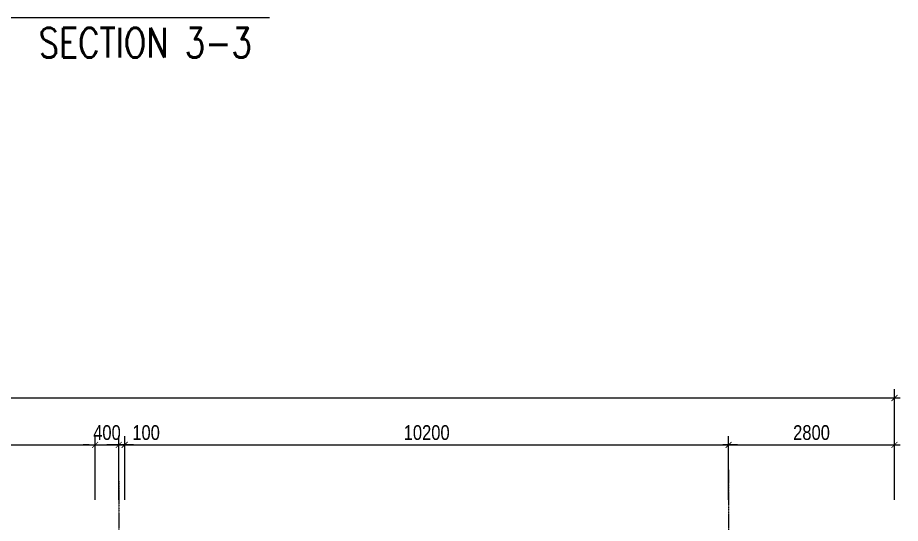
# Model space of a CAD drawing. Header units: millimetres. Extents: x -134772 to 596971, y -129535 to 35703.
# Drawn here: x 290740 to 305648, y -83262 to -74715 of the extents above; entities that cross this region are included whole.
import ezdxf
from ezdxf.enums import TextEntityAlignment as Align

# ---------------------------------------------------------------- set-up
doc = ezdxf.new("R2010")
doc.units = ezdxf.units.MM
doc.header["$MEASUREMENT"] = 0
doc.linetypes.add('CENTER2', pattern=[28.575, 19.05, -3.175, 3.175, -3.175])
doc.layers.get('Defpoints').update_dxf_attribs({"color": 252})
for name, color, linetype, lineweight in [('NDC_S_ANNO', 7, 'Continuous', 20), ('NDC_S_AXIS', 5, 'CENTER2', 15), ('NDC_S_DIM', 1, 'Continuous', 9), ('NDC_S_ENG TITLE', 3, 'Continuous', 20)]:
    doc.layers.add(name, color=color, linetype=linetype, lineweight=lineweight)
doc.styles.add('NDC_ARIAL', font='arial.ttf', dxfattribs={"width": 0.8})
doc.styles.add('NDC_EN TXT', font='romans.shx', dxfattribs={"width": 0.8})
doc.dimstyles.new('NDC_1-100', dxfattribs={"dimscale": 100, "dimtxt": 2.5, "dimasz": 1, "dimexe": 1.5, "dimexo": 0, "dimgap": 0.8, "dimtad": 1, "dimdec": 0, "dimdsep": 46, "dimtxsty": 'NDC_ARIAL', "dimblk": 'DIMMARK', "dimcen": 49999.938995, "dimdle": 1.5, "dimclrd": 1, "dimclre": 1, "dimclrt": 3, "dimadec": 0, "dimazin": 0, "dimtfac": 1, "dimtdec": 0, "dimtix": 1, "dimtmove": 2, "dimatfit": 3, "dimfxl": 1, "dimarcsym": 0})

# ---------------------------------------------------------------- blocks, each defined once
blk = doc.blocks.new('DIMMARK')
at = {"layer": 'NDC_S_DIM', "color": 1}
blk.add_line((-1.5, 0), (1, 0), dxfattribs=at)
at = {"layer": 'NDC_S_DIM', "color": 2, "const_width": 0.15}
blk.add_lwpolyline([(-0.5, -0.5), (0.5, 0.5)], dxfattribs=at)
blk = doc.blocks.new('*D1221')
at = {"layer": 'Defpoints', "color": 0, "transparency": 16777216}
for p in [(292048, -81936), (283848, -82863), (292048, -82863)]:
    blk.add_point(p, dxfattribs=at)
at = {"layer": 'NDC_S_DIM', "color": 1, "lineweight": -2, "transparency": 16777216}
for p, q in [((283848, -82863), (283848, -81786)), ((292048, -82863), (292048, -81786)), ((283948, -81936), (291948, -81936))]:
    blk.add_line(p, q, dxfattribs=at)
at = {"layer": 'NDC_S_DIM', "color": 1, "lineweight": -2, "transparency": 16777216, "xscale": 100, "yscale": 100, "zscale": 100, "rotation": 180}
blk.add_blockref('DIMMARK', (283848, -81936), dxfattribs=at)
at = {"layer": 'NDC_S_DIM', "color": 1, "lineweight": -2, "transparency": 16777216, "xscale": 100, "yscale": 100, "zscale": 100}
blk.add_blockref('DIMMARK', (292048, -81936), dxfattribs=at)
at = {"layer": 'NDC_S_DIM', "color": 3, "transparency": 16777216, "insert": (287948, -81729), "char_height": 250, "attachment_point": 5, "style": 'NDC_ARIAL'}
blk.add_mtext('8200', dxfattribs=at)
blk = doc.blocks.new('*D1222')
at = {"layer": 'Defpoints', "color": 0, "transparency": 16777216}
for p in [(292448, -81936), (292048, -82863), (292448, -82863)]:
    blk.add_point(p, dxfattribs=at)
at = {"layer": 'NDC_S_DIM', "color": 1, "lineweight": -2, "transparency": 16777216}
for p, q in [((292048, -82863), (292048, -81786)), ((292448, -82863), (292448, -81786)), ((291948, -81936), (291848, -81936)), ((292048, -81936), (292448, -81936)), ((292548, -81936), (292648, -81936))]:
    blk.add_line(p, q, dxfattribs=at)
at = {"layer": 'NDC_S_DIM', "color": 1, "lineweight": -2, "transparency": 16777216, "xscale": 100, "yscale": 100, "zscale": 100}
blk.add_blockref('DIMMARK', (292048, -81936), dxfattribs=at)
at = {"layer": 'NDC_S_DIM', "color": 1, "lineweight": -2, "transparency": 16777216, "xscale": 100, "yscale": 100, "zscale": 100, "rotation": 180}
blk.add_blockref('DIMMARK', (292448, -81936), dxfattribs=at)
at = {"layer": 'NDC_S_DIM', "color": 3, "transparency": 16777216, "insert": (292248, -81729), "char_height": 250, "attachment_point": 5, "style": 'NDC_ARIAL'}
blk.add_mtext('400', dxfattribs=at)
blk = doc.blocks.new('*D1223')
at = {"layer": 'Defpoints', "color": 0, "transparency": 16777216}
for p in [(292548, -81936), (292448, -82863), (292548, -82863)]:
    blk.add_point(p, dxfattribs=at)
at = {"layer": 'NDC_S_DIM', "color": 1, "lineweight": -2, "transparency": 16777216}
for p, q in [((292448, -82863), (292448, -81786)), ((292548, -82863), (292548, -81786)), ((292348, -81936), (292248, -81936)), ((292448, -81936), (292548, -81936)), ((292648, -81936), (292748, -81936))]:
    blk.add_line(p, q, dxfattribs=at)
at = {"layer": 'NDC_S_DIM', "color": 1, "lineweight": -2, "transparency": 16777216, "xscale": 100, "yscale": 100, "zscale": 100}
blk.add_blockref('DIMMARK', (292448, -81936), dxfattribs=at)
at = {"layer": 'NDC_S_DIM', "color": 1, "lineweight": -2, "transparency": 16777216, "xscale": 100, "yscale": 100, "zscale": 100, "rotation": 180}
blk.add_blockref('DIMMARK', (292548, -81936), dxfattribs=at)
at = {"layer": 'NDC_S_DIM', "color": 3, "transparency": 16777216, "insert": (292909, -81729), "char_height": 250, "attachment_point": 5, "style": 'NDC_ARIAL'}
blk.add_mtext('100', dxfattribs=at)
blk = doc.blocks.new('*D1224')
at = {"layer": 'Defpoints', "color": 0, "transparency": 16777216}
for p in [(302748, -81936), (292548, -82863), (302748, -82863)]:
    blk.add_point(p, dxfattribs=at)
at = {"layer": 'NDC_S_DIM', "color": 1, "lineweight": -2, "transparency": 16777216}
for p, q in [((292548, -82863), (292548, -81786)), ((302748, -82863), (302748, -81786)), ((292648, -81936), (302648, -81936))]:
    blk.add_line(p, q, dxfattribs=at)
at = {"layer": 'NDC_S_DIM', "color": 1, "lineweight": -2, "transparency": 16777216, "xscale": 100, "yscale": 100, "zscale": 100, "rotation": 180}
blk.add_blockref('DIMMARK', (292548, -81936), dxfattribs=at)
at = {"layer": 'NDC_S_DIM', "color": 1, "lineweight": -2, "transparency": 16777216, "xscale": 100, "yscale": 100, "zscale": 100}
blk.add_blockref('DIMMARK', (302748, -81936), dxfattribs=at)
at = {"layer": 'NDC_S_DIM', "color": 3, "transparency": 16777216, "insert": (297648, -81729), "char_height": 250, "attachment_point": 5, "style": 'NDC_ARIAL'}
blk.add_mtext('10200', dxfattribs=at)
blk = doc.blocks.new('*D1225')
at = {"layer": 'Defpoints', "color": 0, "transparency": 16777216}
for p in [(305548, -81936), (302748, -82863), (305548, -82863)]:
    blk.add_point(p, dxfattribs=at)
at = {"layer": 'NDC_S_DIM', "color": 1, "lineweight": -2, "transparency": 16777216}
for p, q in [((302748, -82863), (302748, -81786)), ((305548, -82863), (305548, -81786)), ((302848, -81936), (305448, -81936))]:
    blk.add_line(p, q, dxfattribs=at)
at = {"layer": 'NDC_S_DIM', "color": 1, "lineweight": -2, "transparency": 16777216, "xscale": 100, "yscale": 100, "zscale": 100, "rotation": 180}
blk.add_blockref('DIMMARK', (302748, -81936), dxfattribs=at)
at = {"layer": 'NDC_S_DIM', "color": 1, "lineweight": -2, "transparency": 16777216, "xscale": 100, "yscale": 100, "zscale": 100}
blk.add_blockref('DIMMARK', (305548, -81936), dxfattribs=at)
at = {"layer": 'NDC_S_DIM', "color": 3, "transparency": 16777216, "insert": (304148, -81729), "char_height": 250, "attachment_point": 5, "style": 'NDC_ARIAL'}
blk.add_mtext('2800', dxfattribs=at)
blk = doc.blocks.new('*D1226')
at = {"layer": 'Defpoints', "color": 0, "transparency": 16777216}
for p in [(305548, -81143), (270148, -82652), (305548, -82652)]:
    blk.add_point(p, dxfattribs=at)
at = {"layer": 'NDC_S_DIM', "color": 1, "lineweight": -2, "transparency": 16777216}
for p, q in [((270148, -82652), (270148, -80993)), ((305548, -82652), (305548, -80993)), ((270248, -81143), (305448, -81143))]:
    blk.add_line(p, q, dxfattribs=at)
at = {"layer": 'NDC_S_DIM', "color": 1, "lineweight": -2, "transparency": 16777216, "xscale": 100, "yscale": 100, "zscale": 100, "rotation": 180}
blk.add_blockref('DIMMARK', (270148, -81143), dxfattribs=at)
at = {"layer": 'NDC_S_DIM', "color": 1, "lineweight": -2, "transparency": 16777216, "xscale": 100, "yscale": 100, "zscale": 100}
blk.add_blockref('DIMMARK', (305548, -81143), dxfattribs=at)
at = {"layer": 'NDC_S_DIM', "color": 3, "transparency": 16777216, "insert": (287848, -80935), "char_height": 250, "attachment_point": 5, "style": 'NDC_ARIAL'}
blk.add_mtext('35400', dxfattribs=at)

msp = doc.modelspace()

# ---------------------------------------------------------------- linework, layer by layer
at = {"layer": 'NDC_S_ANNO'}
msp.add_line((290459.5, -74715.1), (294995.2, -74715.1), dxfattribs=at)
at = {"layer": 'NDC_S_AXIS'}
for p, q in [((302748.4, -82357.8), (302748.4, -98317.7)), ((292448.4, -82546.7), (292448.4, -98317.7))]:
    msp.add_line(p, q, dxfattribs=at)

# ---------------------------------------------------------------- texts
at = {"layer": 'NDC_S_ENG TITLE', "style": 'NDC_EN TXT', "width": 0.8}
msp.add_text('SECTION 3-3', height=500, dxfattribs=at).set_placement((294695.2, -75139), align=Align.MIDDLE_RIGHT)

# ---------------------------------------------------------------- dimensions: what is measured, and where the dimension line sits
at = {"layer": 'NDC_S_DIM'}
for base, p1, p2, picture, middle in [((305548.3, -81143.2), (270148, -82651.6), (305548.3, -82651.6), '*D1226', (287848.1, -80935.5)), ((292048.4, -81936.4), (283848.4, -82863.1), (292048.4, -82863.1), '*D1221', (287948.4, -81728.8)), ((292448.4, -81936.4), (292048.4, -82863.1), (292448.4, -82863.1), '*D1222', (292248.4, -81728.8)), ((302748.4, -81936.4), (292548.4, -82863.1), (302748.4, -82863.1), '*D1224', (297648.4, -81728.8)), ((305548.3, -81936.4), (302748.4, -82863.1), (305548.3, -82863.1), '*D1225', (304148.4, -81728.8))]:
    dim = msp.add_linear_dim(base=base, p1=p1, p2=p2, dimstyle='NDC_1-100', dxfattribs=at)
    dim.commit()
    dim.dimension.update_dxf_attribs({"geometry": picture, "text_midpoint": middle})
dim = msp.add_linear_dim(base=(292548.4, -81936.4), p1=(292448.4, -82863.1), p2=(292548.4, -82863.1), dimstyle='NDC_1-100', dxfattribs=at)
dim.commit()
dim.dimension.update_dxf_attribs({"geometry": '*D1223', "text_midpoint": (292909.2, -81728.8), "dimtype": 160})

doc.saveas('drawing.dxf')
